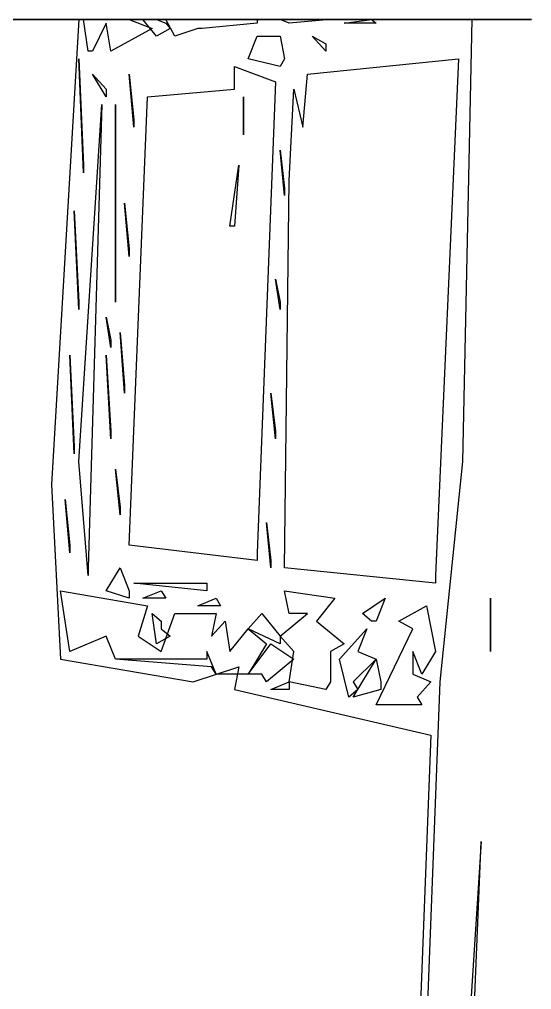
# Model space of a CAD drawing. Extents: x -11089 to 11068, y 2036 to 20000.
# Drawn here: x 8637 to 11068, y 15395 to 20000 of the extents above; entities that cross this region are included whole.
import ezdxf

# ---------------------------------------------------------------- set-up
doc = ezdxf.new("R2010")
doc.units = 0

msp = doc.modelspace()

# ---------------------------------------------------------------- linework, layer by layer
for p, q in [((7942.7083, 20000, 2466.6667), (8680.5556, 20000, 2478.5714)), ((8680.5556, 20000, 2478.5714), (7942.7083, 20000, 2514.2857)), ((8940.9722, 20000, 2466.6667), (8485.2431, 20000, 2430.9524)), ((8593.75, 20000, 2347.619), (8658.8542, 20000, 2407.1429)), ((9136.2847, 20000, 2645.2381), (8658.8542, 20000, 2585.7143)), ((8658.8542, 20000, 2585.7143), (9006.0764, 20000, 2597.619)), ((8658.8542, 20000, 2407.1429), (9114.5833, 20000, 2478.5714)), ((8680.5556, 20000, 2514.2857), (8897.5694, 20000, 2514.2857)), ((8702.2569, 20000, 2514.2857), (8680.5556, 20000, 2514.2857)), ((8680.5556, 20000, 4371.4286), (8723.9583, 20000, 4407.1429)), ((8723.9583, 20000, 4407.1429), (8680.5556, 20000, 4383.3333)), ((8680.5556, 20000, 4383.3333), (8680.5556, 20000, 4371.4286)), ((8962.6736, 20000, 2550), (8702.2569, 20000, 2514.2857)), ((8919.2708, 20000, 1645.2381), (8789.0625, 17793.2692)), ((8984.375, 20000, 2514.2857), (8897.5694, 20000, 2490.4762)), ((8897.5694, 20000, 2490.4762), (8940.9722, 20000, 2466.6667)), ((8897.5694, 20000, 2514.2857), (8962.6736, 20000, 2550)), ((9006.0764, 20000, 3561.9048), (8897.5694, 20000, 3550)), ((8897.5694, 20000, 3550), (9071.1806, 20000, 3526.1905)), ((10416.6667, 20000, 1704.7619), (8919.2708, 20000, 1645.2381)), ((9157.9861, 20000, 3633.3333), (8919.2708, 20000, 3585.7143)), ((8919.2708, 20000, 3585.7143), (9006.0764, 20000, 3561.9048)), ((8962.6736, 19848.5577), (8940.9722, 20000, 1621.4286)), ((8940.9722, 20000, 1621.4286), (9157.9861, 20000, 1609.5238)), ((9027.7778, 20000, 4752.381), (8940.9722, 20000, 4716.6667)), ((8940.9722, 20000, 4716.6667), (9027.7778, 20000, 4728.5714)), ((9114.5833, 20000, 2502.381), (8962.6736, 20000, 2478.5714)), ((8962.6736, 20000, 2478.5714), (8984.375, 20000, 2514.2857)), ((9006.0764, 20000, 2597.619), (9136.2847, 20000, 2561.9048)), ((9071.1806, 20000, 4716.6667), (9027.7778, 20000, 4752.381)), ((9027.7778, 20000, 4728.5714), (9049.4792, 20000, 4692.8571)), ((9136.2847, 20000, 2561.9048), (9049.4792, 20000, 2514.2857)), ((9049.4792, 20000, 2514.2857), (9114.5833, 20000, 2502.381)), ((9114.5833, 20000, 3538.0952), (9049.4792, 20000, 3550)), ((9049.4792, 20000, 3550), (9049.4792, 20000, 3597.619)), ((9049.4792, 20000, 3597.619), (9136.2847, 20000, 3609.5238)), ((9049.4792, 20000, 3240.4762), (9179.6875, 20000, 3240.4762)), ((9071.1806, 20000, 3252.381), (9049.4792, 20000, 3240.4762)), ((9136.2847, 20000, 3419.0476), (9049.4792, 20000, 3419.0476)), ((9049.4792, 20000, 3419.0476), (9136.2847, 20000, 3383.3333)), ((9049.4792, 20000, 4680.9524), (9179.6875, 20000, 4680.9524)), ((9179.6875, 20000, 4680.9524), (9049.4792, 20000, 4704.7619)), ((9049.4792, 20000, 4704.7619), (9114.5833, 20000, 4752.381)), ((9049.4792, 20000, 4692.8571), (9049.4792, 20000, 4680.9524)), ((9266.4931, 20000, 2133.3333), (9071.1806, 20000, 2109.5238)), ((9071.1806, 20000, 2109.5238), (9071.1806, 20000, 2002.381)), ((9071.1806, 20000, 2002.381), (9136.2847, 20000, 1990.4762)), ((9092.8819, 20000, 4038.0952), (9071.1806, 20000, 3966.6667)), ((9071.1806, 20000, 3966.6667), (9157.9861, 20000, 3990.4762)), ((9071.1806, 20000, 3526.1905), (9114.5833, 20000, 3538.0952)), ((9157.9861, 20000, 3276.1905), (9071.1806, 20000, 3252.381)), ((9114.5833, 20000, 4752.381), (9071.1806, 20000, 4716.6667)), ((9179.6875, 20000, 2002.381), (9092.8819, 20000, 2038.0952)), ((9092.8819, 20000, 2038.0952), (9092.8819, 20000, 2097.619)), ((9092.8819, 20000, 2097.619), (9201.3889, 20000, 2109.5238)), ((9157.9861, 20000, 4014.2857), (9092.8819, 20000, 4038.0952)), ((9114.5833, 20000, 2478.5714), (9157.9861, 20000, 2228.5714)), ((9157.9861, 20000, 3990.4762), (9114.5833, 20000, 3692.8571)), ((9114.5833, 20000, 3692.8571), (9201.3889, 20000, 3680.9524)), ((9179.6875, 20000, 3240.4762), (9114.5833, 20000, 3264.2857)), ((9114.5833, 20000, 3264.2857), (9157.9861, 20000, 3276.1905)), ((9201.3889, 20000, 2978.5714), (9136.2847, 20000, 2645.2381)), ((9136.2847, 20000, 1990.4762), (9179.6875, 20000, 2002.381)), ((9288.1944, 20000, 4538.0952), (9136.2847, 20000, 4478.5714)), ((9136.2847, 20000, 4478.5714), (9223.0903, 20000, 4430.9524)), ((9136.2847, 20000, 3609.5238), (9331.5972, 20000, 3561.9048)), ((9136.2847, 20000, 3371.4286), (9136.2847, 20000, 3419.0476)), ((9136.2847, 20000, 3383.3333), (9136.2847, 20000, 3371.4286)), ((9157.9861, 20000, 2228.5714), (9266.4931, 20000, 2490.4762)), ((9157.9861, 20000, 1609.5238), (9157.9861, 20000, 1645.2381)), ((9157.9861, 20000, 1645.2381), (9266.4931, 19956.7308)), ((9179.6875, 20000, 2288.0952), (9157.9861, 20000, 2419.0476)), ((9157.9861, 20000, 2419.0476), (9179.6875, 20000, 2300)), ((9244.7917, 20000, 4728.5714), (9157.9861, 20000, 4716.6667)), ((9157.9861, 20000, 4716.6667), (9331.5972, 20000, 4740.4762)), ((9223.0903, 20000, 4430.9524), (9157.9861, 20000, 4323.8095)), ((9157.9861, 20000, 4323.8095), (9244.7917, 20000, 4252.381)), ((9179.6875, 20000, 4276.1905), (9157.9861, 20000, 4014.2857)), ((9201.3889, 20000, 3680.9524), (9157.9861, 20000, 3633.3333)), ((9288.1944, 20000, 3466.6667), (9157.9861, 20000, 3466.6667)), ((9157.9861, 20000, 3466.6667), (9353.2986, 20000, 3359.5238)), ((9179.6875, 20000, 2300), (9179.6875, 20000, 2288.0952)), ((9375, 20000, 4645.2381), (9179.6875, 20000, 4621.4286)), ((9179.6875, 20000, 4621.4286), (9266.4931, 20000, 4609.5238)), ((9244.7917, 20000, 4252.381), (9179.6875, 20000, 4276.1905)), ((9244.7917, 20000, 3395.2381), (9179.6875, 20000, 3383.3333)), ((9179.6875, 20000, 3383.3333), (9223.0903, 20000, 3359.5238)), ((9288.1944, 20000, 4288.0952), (9179.6875, 20000, 4347.619)), ((9179.6875, 20000, 4347.619), (9266.4931, 20000, 4419.0476)), ((9309.8958, 20000, 2978.5714), (9201.3889, 20000, 2978.5714)), ((9201.3889, 20000, 2109.5238), (9223.0903, 20000, 2038.0952)), ((9266.4931, 20000, 4609.5238), (9201.3889, 20000, 4561.9048)), ((9201.3889, 20000, 4561.9048), (9288.1944, 20000, 4538.0952)), ((9331.5972, 20000, 3561.9048), (9201.3889, 20000, 3526.1905)), ((9201.3889, 20000, 3526.1905), (9331.5972, 20000, 3561.9048)), ((9353.2986, 20000, 3359.5238), (9201.3889, 20000, 3288.0952)), ((9201.3889, 20000, 3288.0952), (9418.4028, 20000, 3264.2857)), ((9353.2986, 20000, 3097.619), (9201.3889, 20000, 3097.619)), ((9201.3889, 20000, 3097.619), (9288.1944, 20000, 3026.1905)), ((9288.1944, 20000, 3597.619), (9201.3889, 20000, 3609.5238)), ((9201.3889, 20000, 3609.5238), (9266.4931, 20000, 3680.9524)), ((9288.1944, 20000, 3978.5714), (9201.3889, 20000, 4026.1905)), ((9201.3889, 20000, 4026.1905), (9309.8958, 20000, 4014.2857)), ((9223.0903, 20000, 3919.0476), (9201.3889, 20000, 3990.4762)), ((9201.3889, 20000, 3990.4762), (9244.7917, 20000, 3930.9524)), ((9223.0903, 20000, 2038.0952), (9266.4931, 20000, 2133.3333)), ((9288.1944, 19920.6731), (9223.0903, 20000, 1621.4286)), ((9223.0903, 20000, 1621.4286), (9288.1944, 20000, 1645.2381)), ((9223.0903, 20000, 3359.5238), (9244.7917, 20000, 3347.619)), ((9288.1944, 20000, 3692.8571), (9223.0903, 20000, 3704.7619)), ((9223.0903, 20000, 3704.7619), (9288.1944, 20000, 3978.5714)), ((9244.7917, 20000, 3930.9524), (9223.0903, 20000, 3919.0476)), ((9331.5972, 20000, 2704.7619), (9244.7917, 20000, 2680.9524)), ((9244.7917, 20000, 2680.9524), (9309.8958, 20000, 2978.5714)), ((9375, 20000, 4776.1905), (9244.7917, 20000, 4776.1905)), ((9244.7917, 20000, 4776.1905), (9244.7917, 20000, 4728.5714)), ((9244.7917, 20000, 3347.619), (9244.7917, 20000, 3395.2381)), ((9331.5972, 20000, 4073.8095), (9244.7917, 20000, 4121.4286)), ((9244.7917, 20000, 4121.4286), (9331.5972, 20000, 4145.2381)), ((9331.5972, 20000, 4478.5714), (9244.7917, 20000, 4478.5714)), ((9244.7917, 20000, 4478.5714), (9353.2986, 20000, 4514.2857)), ((9266.4931, 20000, 2490.4762), (9266.4931, 20000, 2133.3333)), ((9266.4931, 20000, 2133.3333), (9288.1944, 20000, 2538.0952)), ((9353.2986, 20000, 2573.8095), (9266.4931, 20000, 2609.5238)), ((9266.4931, 20000, 2609.5238), (9309.8958, 20000, 2633.3333)), ((9396.7014, 20000, 4728.5714), (9266.4931, 20000, 4752.381)), ((9266.4931, 20000, 4752.381), (9375, 20000, 4776.1905)), ((9353.2986, 20000, 3407.1429), (9266.4931, 20000, 3430.9524)), ((9266.4931, 20000, 3430.9524), (9375, 20000, 3454.7619)), ((9266.4931, 20000, 3680.9524), (9353.2986, 20000, 3633.3333)), ((9309.8958, 20000, 4014.2857), (9266.4931, 20000, 4050)), ((9266.4931, 20000, 4050), (9331.5972, 20000, 4061.9048)), ((9266.4931, 20000, 4419.0476), (9288.1944, 20000, 4300)), ((9288.1944, 20000, 2538.0952), (9505.2083, 20000, 2538.0952)), ((9288.1944, 20000, 1645.2381), (9331.5972, 19982)), ((9331.5972, 20000, 3502.381), (9288.1944, 20000, 3466.6667)), ((9288.1944, 20000, 3026.1905), (9331.5972, 20000, 3050)), ((9396.7014, 20000, 3466.6667), (9288.1944, 20000, 3466.6667)), ((9288.1944, 20000, 3466.6667), (9375, 20000, 3478.5714)), ((9309.8958, 20000, 3597.619), (9288.1944, 20000, 3597.619)), ((9396.7014, 20000, 3907.1429), (9288.1944, 20000, 3704.7619)), ((9288.1944, 20000, 3704.7619), (9288.1944, 20000, 3692.8571)), ((9288.1944, 20000, 4300), (9288.1944, 20000, 4288.0952)), ((9353.2986, 20000, 4514.2857), (9288.1944, 20000, 4573.8095)), ((9288.1944, 20000, 4573.8095), (9418.4028, 20000, 4514.2857)), ((9331.5972, 20000, 2680.9524), (9309.8958, 20000, 2823.8095)), ((9309.8958, 20000, 2823.8095), (9331.5972, 20000, 2704.7619)), ((9309.8958, 20000, 2633.3333), (9743.9236, 20000, 2704.7619)), ((9353.2986, 20000, 3633.3333), (9309.8958, 20000, 3597.619)), ((9440.1042, 20000, 2669.0476), (9331.5972, 20000, 2680.9524)), ((9375, 19920.6731), (9331.5972, 20000, 1609.5238)), ((9331.5972, 20000, 1609.5238), (9375, 20000, 1645.2381)), ((9331.5972, 20000, 4740.4762), (9375, 20000, 4645.2381)), ((9331.5972, 20000, 3561.9048), (9418.4028, 20000, 3538.0952)), ((9375, 20000, 3478.5714), (9331.5972, 20000, 3502.381)), ((9331.5972, 20000, 3050), (9526.9097, 20000, 3014.2857)), ((9331.5972, 20000, 4061.9048), (9461.8056, 20000, 4002.381)), ((9331.5972, 20000, 4145.2381), (9331.5972, 20000, 4085.7143)), ((9331.5972, 20000, 4085.7143), (9331.5972, 20000, 4073.8095)), ((9353.2986, 20000, 4490.4762), (9331.5972, 20000, 4478.5714)), ((9375, 20000, 2573.8095), (9353.2986, 20000, 2573.8095)), ((9418.4028, 20000, 3264.2857), (9353.2986, 20000, 3252.381)), ((9353.2986, 20000, 3252.381), (9353.2986, 20000, 3097.619)), ((9440.1042, 20000, 3109.5238), (9353.2986, 20000, 3097.619)), ((9353.2986, 20000, 3097.619), (9418.4028, 20000, 3157.1429)), ((9396.7014, 20000, 3442.8571), (9353.2986, 20000, 3407.1429)), ((9461.8056, 20000, 4002.381), (9353.2986, 20000, 4002.381)), ((9353.2986, 20000, 4002.381), (9396.7014, 20000, 3907.1429)), ((9418.4028, 20000, 4442.8571), (9353.2986, 20000, 4466.6667)), ((9353.2986, 20000, 4466.6667), (9418.4028, 20000, 4490.4762)), ((9418.4028, 20000, 4514.2857), (9353.2986, 20000, 4490.4762)), ((9375, 20000, 1645.2381), (9483.5069, 20000, 1609.5238)), ((9700.5208, 20000, 2621.4286), (9375, 20000, 2573.8095)), ((9526.9097, 20000, 3585.7143), (9375, 20000, 3704.7619)), ((9375, 20000, 3704.7619), (9483.5069, 20000, 3990.4762)), ((9483.5069, 20000, 3990.4762), (9375, 20000, 4073.8095)), ((9375, 20000, 4073.8095), (9483.5069, 20000, 4204.7619)), ((9418.4028, 20000, 3538.0952), (9375, 20000, 3478.5714)), ((9375, 20000, 3454.7619), (9396.7014, 20000, 3442.8571)), ((9375, 20000, 3478.5714), (9396.7014, 20000, 3466.6667)), ((9418.4028, 20000, 4776.1905), (9396.7014, 20000, 4728.5714)), ((9461.8056, 20000, 3192.8571), (9396.7014, 20000, 3228.5714)), ((9396.7014, 20000, 3228.5714), (9461.8056, 20000, 3240.4762)), ((9743.9236, 20000, 4776.1905), (9418.4028, 20000, 4776.1905)), ((9418.4028, 20000, 3157.1429), (9461.8056, 20000, 3121.4286)), ((9461.8056, 20000, 3430.9524), (9418.4028, 20000, 3442.8571)), ((9418.4028, 20000, 3442.8571), (9483.5069, 20000, 3466.6667)), ((9418.4028, 20000, 4490.4762), (9418.4028, 20000, 4454.7619)), ((9418.4028, 20000, 4454.7619), (9418.4028, 20000, 4442.8571)), ((10243.0556, 20000, 2919.0476), (9440.1042, 20000, 2669.0476)), ((9483.5069, 20000, 4204.7619), (9440.1042, 20000, 4323.8095)), ((9440.1042, 20000, 4323.8095), (9505.2083, 20000, 4407.1429)), ((9461.8056, 20000, 3121.4286), (9440.1042, 20000, 3109.5238)), ((9505.2083, 20000, 4407.1429), (9461.8056, 20000, 4442.8571)), ((9461.8056, 20000, 4442.8571), (9548.6111, 20000, 4490.4762)), ((9461.8056, 20000, 3240.4762), (9461.8056, 20000, 3204.7619)), ((9461.8056, 20000, 3204.7619), (9461.8056, 20000, 3192.8571)), ((9483.5069, 20000, 3430.9524), (9461.8056, 20000, 3430.9524)), ((9483.5069, 20000, 1609.5238), (9505.2083, 20000, 1657.1429)), ((9570.3125, 20000, 3050), (9483.5069, 20000, 3050)), ((9483.5069, 20000, 3050), (9570.3125, 20000, 3430.9524)), ((9483.5069, 20000, 3466.6667), (9483.5069, 20000, 3430.9524)), ((9505.2083, 20000, 2538.0952), (9700.5208, 20000, 2609.5238)), ((9505.2083, 20000, 1657.1429), (9765.625, 20000, 1657.1429)), ((9548.6111, 20000, 4490.4762), (9505.2083, 20000, 4573.8095)), ((9505.2083, 20000, 4573.8095), (9743.9236, 20000, 4776.1905)), ((9548.6111, 20000, 3621.4286), (9526.9097, 20000, 3585.7143)), ((9526.9097, 20000, 3014.2857), (9548.6111, 20000, 3002.381)), ((9548.6111, 20000, 3002.381), (10156.25, 20000, 3050)), ((9895.8333, 20000, 3633.3333), (9548.6111, 20000, 3621.4286)), ((9570.3125, 20000, 3430.9524), (10655.3819, 20000, 3692.8571)), ((9592.0139, 20000, 3050), (9570.3125, 20000, 3050)), ((10264.7569, 20000, 3180.9524), (9592.0139, 20000, 3050)), ((9765.625, 20000, 3550), (9657.1181, 20000, 3561.9048)), ((9657.1181, 20000, 3561.9048), (9765.625, 20000, 3561.9048)), ((9700.5208, 20000, 2609.5238), (9939.2361, 20000, 2597.619)), ((9743.9236, 20000, 2657.1429), (9700.5208, 20000, 2621.4286)), ((9743.9236, 20000, 2704.7619), (9895.8333, 20000, 2692.8571)), ((10069.4444, 20000, 2680.9524), (9743.9236, 20000, 2657.1429)), ((9765.625, 20000, 1657.1429), (9765.625, 19982)), ((9939.2361, 20000, 1633.3333), (9765.625, 20000, 1669.0476)), ((9765.625, 20000, 1669.0476), (10308.1597, 20000, 1669.0476)), ((9765.625, 20000, 3561.9048), (9765.625, 20000, 3550)), ((9960.9375, 20000, 3561.9048), (9852.4306, 20000, 3573.8095)), ((9852.4306, 20000, 3573.8095), (9960.9375, 20000, 3597.619)), ((9917.5347, 19982), (9874.1319, 20000, 1621.4286)), ((9874.1319, 20000, 1621.4286), (9939.2361, 20000, 1633.3333)), ((9895.8333, 20000, 2692.8571), (9960.9375, 20000, 2740.4762)), ((10199.6528, 20000, 3704.7619), (9895.8333, 20000, 3633.3333)), ((10112.8472, 20000, 1609.5238), (9917.5347, 19982)), ((10156.25, 20000, 3050), (9917.5347, 20000, 3061.9048)), ((9917.5347, 20000, 3061.9048), (10438.3681, 20000, 3169.0476)), ((9939.2361, 20000, 2597.619), (10807.2917, 20000, 2740.4762)), ((9960.9375, 20000, 2740.4762), (10134.5486, 20000, 2728.5714)), ((9960.9375, 20000, 3597.619), (9982.6389, 20000, 3561.9048)), ((9982.6389, 20000, 3561.9048), (9960.9375, 20000, 3561.9048)), ((10199.6528, 20000, 2740.4762), (10047.7431, 20000, 2752.381)), ((10047.7431, 20000, 2752.381), (10221.3542, 20000, 2752.381)), ((10134.5486, 20000, 2728.5714), (10069.4444, 20000, 2680.9524)), ((10351.5625, 20000, 1621.4286), (10091.1458, 20000, 1621.4286)), ((10091.1458, 20000, 1621.4286), (10112.8472, 20000, 1609.5238)), ((10177.9514, 20000, 3621.4286), (10091.1458, 20000, 3633.3333)), ((10091.1458, 20000, 3633.3333), (10199.6528, 20000, 3657.1429)), ((10177.9514, 19982), (10308.1597, 20000, 1609.5238)), ((10264.7569, 20000, 4002.381), (10177.9514, 20000, 3919.0476)), ((10177.9514, 20000, 3919.0476), (10199.6528, 20000, 3704.7619)), ((10199.6528, 20000, 3621.4286), (10177.9514, 20000, 3621.4286)), ((10221.3542, 20000, 2752.381), (10199.6528, 20000, 2740.4762)), ((10199.6528, 20000, 3657.1429), (10199.6528, 20000, 3621.4286)), ((10329.8611, 20000, 2728.5714), (10243.0556, 20000, 2776.1905)), ((10243.0556, 20000, 2776.1905), (10894.0972, 20000, 2883.3333)), ((10698.7847, 20000, 2966.6667), (10243.0556, 20000, 2919.0476)), ((10308.1597, 20000, 1669.0476), (10243.0556, 20000, 1680.9524)), ((10243.0556, 20000, 1680.9524), (10308.1597, 20000, 1704.7619)), ((10286.4583, 20000, 3740.4762), (10243.0556, 20000, 3788.0952)), ((10243.0556, 20000, 3788.0952), (10351.5625, 20000, 3823.8095)), ((10329.8611, 20000, 4157.1429), (10243.0556, 20000, 4169.0476)), ((10243.0556, 20000, 4169.0476), (10243.0556, 20000, 4133.3333)), ((10243.0556, 20000, 4133.3333), (10264.7569, 20000, 4121.4286)), ((10394.9653, 20000, 3942.8571), (10264.7569, 20000, 4002.381)), ((10351.5625, 20000, 3228.5714), (10264.7569, 20000, 3180.9524)), ((10373.2639, 20000, 3847.619), (10264.7569, 20000, 3835.7143)), ((10264.7569, 20000, 3835.7143), (10286.4583, 20000, 3883.3333)), ((10329.8611, 20000, 4097.619), (10264.7569, 20000, 4097.619)), ((10264.7569, 20000, 4097.619), (10286.4583, 20000, 4073.8095)), ((10264.7569, 20000, 4121.4286), (10329.8611, 20000, 4157.1429)), ((10438.3681, 20000, 3752.381), (10286.4583, 20000, 3740.4762)), ((10286.4583, 20000, 3883.3333), (10308.1597, 20000, 3871.4286)), ((10286.4583, 20000, 4073.8095), (10308.1597, 20000, 4061.9048)), ((10308.1597, 20000, 1609.5238), (10329.8611, 19982)), ((10308.1597, 20000, 1704.7619), (10438.3681, 20000, 1669.0476)), ((10308.1597, 20000, 3871.4286), (10373.2639, 20000, 3847.619)), ((10308.1597, 20000, 4061.9048), (10329.8611, 20000, 4097.619)), ((10742.1875, 20000, 2823.8095), (10329.8611, 20000, 2728.5714)), ((10438.3681, 20000, 1669.0476), (10351.5625, 20000, 1621.4286)), ((10438.3681, 20000, 2859.5238), (10351.5625, 20000, 2883.3333)), ((10351.5625, 20000, 2883.3333), (10503.4722, 20000, 2895.2381)), ((10655.3819, 20000, 3692.8571), (10351.5625, 20000, 3228.5714)), ((10351.5625, 20000, 3823.8095), (10416.6667, 20000, 3764.2857)), ((10633.6806, 20000, 3835.7143), (10394.9653, 20000, 3835.7143)), ((10394.9653, 20000, 3835.7143), (10394.9653, 20000, 3942.8571)), ((10503.4722, 20000, 3811.9048), (10394.9653, 20000, 3811.9048)), ((10394.9653, 20000, 3811.9048), (10481.7708, 20000, 3823.8095)), ((10742.1875, 20000, 1752.381), (10416.6667, 20000, 1704.7619)), ((10416.6667, 20000, 3764.2857), (10438.3681, 20000, 3752.381)), ((10590.2778, 20000, 1609.5238), (10438.3681, 20000, 1609.5238)), ((10438.3681, 20000, 1609.5238), (10568.5764, 20000, 1621.4286)), ((10546.875, 20000, 1633.3333), (10438.3681, 20000, 1633.3333)), ((10438.3681, 20000, 1633.3333), (10481.7708, 20000, 1716.6667)), ((10460.0694, 20000, 2859.5238), (10438.3681, 20000, 2859.5238)), ((10438.3681, 20000, 3169.0476), (10460.0694, 20000, 3252.381)), ((10503.4722, 20000, 2895.2381), (10460.0694, 20000, 2859.5238)), ((10460.0694, 20000, 3252.381), (10633.6806, 20000, 3288.0952)), ((10481.7708, 20000, 1716.6667), (10568.5764, 20000, 1692.8571)), ((10481.7708, 20000, 3823.8095), (10503.4722, 20000, 3811.9048)), ((10568.5764, 20000, 1692.8571), (10503.4722, 20000, 1680.9524)), ((10503.4722, 20000, 1680.9524), (10590.2778, 20000, 1657.1429)), ((10525.1736, 20000, 3335.7143), (10503.4722, 20000, 3371.4286)), ((10503.4722, 20000, 3371.4286), (10763.8889, 20000, 3466.6667)), ((10590.2778, 20000, 1657.1429), (10525.1736, 20000, 1645.2381)), ((10525.1736, 20000, 1645.2381), (10546.875, 20000, 1633.3333)), ((10568.5764, 20000, 3371.4286), (10525.1736, 20000, 3335.7143)), ((10633.6806, 20000, 3728.5714), (10525.1736, 20000, 3728.5714)), ((10525.1736, 20000, 3728.5714), (10633.6806, 20000, 3740.4762)), ((10568.5764, 20000, 3811.9048), (10525.1736, 20000, 3823.8095)), ((10525.1736, 20000, 3823.8095), (10611.9792, 20000, 3835.7143)), ((10568.5764, 20000, 1621.4286), (10590.2778, 20000, 1609.5238)), ((10633.6806, 20000, 1645.2381), (10568.5764, 20000, 1645.2381)), ((10568.5764, 20000, 1645.2381), (10611.9792, 20000, 1716.6667)), ((10633.6806, 20000, 3288.0952), (10568.5764, 20000, 3371.4286)), ((10590.2778, 20000, 3430.9524), (10568.5764, 20000, 3466.6667)), ((10568.5764, 20000, 3466.6667), (10677.0833, 20000, 3442.8571)), ((10590.2778, 20000, 3811.9048), (10568.5764, 20000, 3811.9048)), ((10763.8889, 20000, 3466.6667), (10590.2778, 20000, 3466.6667)), ((10590.2778, 20000, 3466.6667), (10742.1875, 20000, 3597.619)), ((10611.9792, 20000, 3419.0476), (10590.2778, 20000, 3430.9524)), ((10742.1875, 20000, 3776.1905), (10590.2778, 20000, 3800)), ((10590.2778, 20000, 3800), (10742.1875, 20000, 3823.8095)), ((10611.9792, 20000, 3835.7143), (10590.2778, 20000, 3811.9048)), ((10611.9792, 20000, 1716.6667), (10655.3819, 20000, 1657.1429)), ((10763.8889, 20000, 3883.3333), (10611.9792, 20000, 3871.4286)), ((10611.9792, 20000, 3871.4286), (10677.0833, 20000, 3859.5238)), ((10677.0833, 20000, 3442.8571), (10611.9792, 20000, 3419.0476)), ((10655.3819, 20000, 1657.1429), (10633.6806, 20000, 1645.2381)), ((11002.6042, 20000, 3942.8571), (10633.6806, 20000, 3895.2381)), ((10633.6806, 20000, 3895.2381), (10763.8889, 20000, 3883.3333)), ((10677.0833, 20000, 3859.5238), (10633.6806, 20000, 3835.7143)), ((10633.6806, 20000, 3740.4762), (10633.6806, 20000, 3728.5714)), ((10742.1875, 20000, 3442.8571), (10677.0833, 20000, 3264.2857)), ((10677.0833, 20000, 3264.2857), (11067.7083, 20000, 3300)), ((10807.2917, 20000, 3085.7143), (10698.7847, 20000, 2966.6667)), ((10807.2917, 20000, 3847.619), (10698.7847, 20000, 3859.5238)), ((10698.7847, 20000, 3859.5238), (10785.5903, 20000, 3859.5238)), ((10872.3958, 20000, 3716.6667), (10720.4861, 20000, 3716.6667)), ((10720.4861, 20000, 3716.6667), (10785.5903, 20000, 3764.2857)), ((10742.1875, 17901.4423), (10785.5903, 20000, 1907.1429)), ((10915.7986, 20000, 2800), (10742.1875, 20000, 2823.8095)), ((10850.6944, 20000, 2692.8571), (10742.1875, 20000, 1752.381)), ((10742.1875, 20000, 3597.619), (10894.0972, 20000, 3585.7143)), ((10807.2917, 20000, 3454.7619), (10742.1875, 20000, 3442.8571)), ((10742.1875, 20000, 3823.8095), (10742.1875, 20000, 3788.0952)), ((10742.1875, 20000, 3788.0952), (10742.1875, 20000, 3776.1905)), ((10828.9931, 20000, 3788.0952), (10742.1875, 20000, 3788.0952)), ((10742.1875, 20000, 3788.0952), (10785.5903, 20000, 3823.8095)), ((10980.9028, 20000, 2966.6667), (10763.8889, 20000, 2954.7619)), ((10763.8889, 20000, 2954.7619), (10763.8889, 20000, 3014.2857)), ((10763.8889, 20000, 3014.2857), (10959.2014, 20000, 3121.4286)), ((11067.7083, 20000, 3359.5238), (10763.8889, 20000, 3311.9048)), ((10763.8889, 20000, 3311.9048), (10915.7986, 20000, 3514.2857)), ((10785.5903, 20000, 1907.1429), (10915.7986, 20000, 2800)), ((10872.3958, 20000, 3657.1429), (10785.5903, 20000, 3657.1429)), ((10785.5903, 20000, 3657.1429), (10807.2917, 20000, 3692.8571)), ((10785.5903, 20000, 3764.2857), (10850.6944, 20000, 3728.5714)), ((10785.5903, 20000, 3823.8095), (10807.2917, 20000, 3800)), ((10785.5903, 20000, 3859.5238), (10807.2917, 20000, 3847.619)), ((10894.0972, 20000, 3109.5238), (10807.2917, 20000, 3085.7143)), ((10807.2917, 20000, 2740.4762), (10850.6944, 20000, 2692.8571)), ((10894.0972, 20000, 3585.7143), (10807.2917, 20000, 3454.7619)), ((10807.2917, 20000, 3692.8571), (10850.6944, 20000, 3669.0476)), ((10807.2917, 20000, 3800), (10828.9931, 20000, 3788.0952)), ((10915.7986, 20000, 3859.5238), (10828.9931, 20000, 3871.4286)), ((10828.9931, 20000, 3871.4286), (10937.5, 20000, 3871.4286)), ((10850.6944, 20000, 3669.0476), (10872.3958, 20000, 3657.1429)), ((10850.6944, 20000, 3728.5714), (10872.3958, 20000, 3716.6667)), ((10894.0972, 20000, 2883.3333), (10872.3958, 20000, 2954.7619)), ((10872.3958, 20000, 2954.7619), (11067.7083, 20000, 2966.6667)), ((10937.5, 20000, 3680.9524), (10872.3958, 20000, 3692.8571)), ((10872.3958, 20000, 3692.8571), (10959.2014, 20000, 3680.9524)), ((11002.6042, 20000, 3716.6667), (10872.3958, 20000, 3716.6667)), ((10872.3958, 20000, 3716.6667), (10959.2014, 20000, 3752.381)), ((10937.5, 20000, 3752.381), (10872.3958, 20000, 3752.381)), ((10872.3958, 20000, 3752.381), (10937.5, 20000, 3811.9048)), ((10915.7986, 20000, 3228.5714), (10894.0972, 20000, 3109.5238)), ((10937.5, 20000, 3895.2381), (10894.0972, 20000, 3919.0476)), ((10894.0972, 20000, 3919.0476), (10980.9028, 20000, 3942.8571)), ((10959.2014, 20000, 3121.4286), (10915.7986, 20000, 3157.1429)), ((10915.7986, 20000, 3157.1429), (10980.9028, 20000, 3240.4762)), ((10980.9028, 20000, 3240.4762), (10915.7986, 20000, 3228.5714)), ((10915.7986, 20000, 3514.2857), (11024.3056, 20000, 3550)), ((11067.7083, 20000, 4145.2381), (10915.7986, 20000, 4014.2857)), ((10915.7986, 20000, 4014.2857), (11002.6042, 20000, 3990.4762)), ((10937.5, 20000, 3871.4286), (10915.7986, 20000, 3859.5238)), ((10959.2014, 20000, 3680.9524), (10937.5, 20000, 3680.9524)), ((10937.5, 20000, 3811.9048), (10959.2014, 20000, 3764.2857)), ((10959.2014, 20000, 3764.2857), (10937.5, 20000, 3752.381)), ((10980.9028, 20000, 3942.8571), (10937.5, 20000, 3907.1429)), ((10937.5, 20000, 3907.1429), (10937.5, 20000, 3895.2381)), ((11067.7083, 20000, 2966.6667), (10959.2014, 20000, 3014.2857)), ((10959.2014, 20000, 3014.2857), (10980.9028, 20000, 2966.6667)), ((11024.3056, 20000, 3550), (10959.2014, 20000, 3561.9048)), ((10959.2014, 20000, 3561.9048), (11024.3056, 20000, 3585.7143)), ((10959.2014, 20000, 3752.381), (10980.9028, 20000, 3728.5714)), ((11024.3056, 20000, 3585.7143), (10980.9028, 20000, 3657.1429)), ((10980.9028, 20000, 3657.1429), (11067.7083, 20000, 3692.8571)), ((10980.9028, 20000, 3728.5714), (11002.6042, 20000, 3716.6667)), ((11002.6042, 20000, 3990.4762), (11002.6042, 20000, 3942.8571)), ((11067.7083, 20000, 2228.5714), (11067.7083, 20000, 2704.7619)), ((11067.7083, 20000, 2704.7619), (11067.7083, 20000, 2240.4762)), ((11067.7083, 20000, 2240.4762), (11067.7083, 20000, 2228.5714)), ((11067.7083, 20000, 3300), (11067.7083, 20000, 3359.5238)), ((11067.7083, 20000, 3692.8571), (11067.7083, 20000, 4323.8095)), ((11067.7083, 20000, 4323.8095), (11067.7083, 20000, 4145.2381)), ((9049.4792, 19982), (8984.375, 19848.5577)), ((9071.1806, 19848.5577), (9049.4792, 19982)), ((9266.4931, 19956.7308), (9071.1806, 19848.5577)), ((9353.2986, 19956.7308), (9288.1944, 19920.6731)), ((9331.5972, 19982), (9353.2986, 19956.7308)), ((9483.5069, 19956.7308), (9375, 19920.6731)), ((9505.2083, 19956.7308), (9483.5069, 19956.7308)), ((9765.625, 19982), (9505.2083, 19956.7308)), ((10329.8611, 19982), (10177.9514, 19982)), ((9722.2222, 19812.5), (9765.625, 19920.6731)), ((9765.625, 19920.6731), (9874.1319, 19920.6731)), ((9874.1319, 19920.6731), (9895.8333, 19812.5)), ((10091.1458, 19848.5577), (10026.0417, 19920.6731)), ((10026.0417, 19920.6731), (10091.1458, 19884.6154)), ((8984.375, 19848.5577), (8962.6736, 19848.5577)), ((10091.1458, 19884.6154), (10091.1458, 19848.5577)), ((8940.9722, 19271.6346), (8919.2708, 19812.5)), ((8919.2708, 19812.5), (8940.9722, 19307.6923)), ((9874.1319, 19776.4423), (9722.2222, 19812.5)), ((9895.8333, 19812.5), (9874.1319, 19776.4423)), ((10004.3403, 19740.3846), (10720.4861, 19812.5)), ((10720.4861, 19812.5), (10611.9792, 17360.5769)), ((9657.1181, 19668.2692), (9657.1181, 19776.4423)), ((9657.1181, 19776.4423), (9852.4306, 19704.3269)), ((9049.4792, 19632.2115), (8984.375, 19740.3846)), ((8984.375, 19740.3846), (9049.4792, 19668.2692)), ((9179.6875, 19487.9808), (9157.9861, 19740.3846)), ((9157.9861, 19740.3846), (9179.6875, 19524.0385)), ((9982.6389, 19487.9808), (10004.3403, 19740.3846)), ((9049.4792, 19668.2692), (9049.4792, 19632.2115)), ((9244.7917, 19632.2115), (9657.1181, 19668.2692)), ((9852.4306, 19704.3269), (9765.625, 17468.75)), ((9917.5347, 19235.5769), (9939.2361, 19668.2692)), ((9939.2361, 19668.2692), (9982.6389, 19487.9808)), ((9157.9861, 17504.8077), (9244.7917, 19632.2115)), ((9700.5208, 19451.9231), (9700.5208, 19632.2115)), ((9700.5208, 19632.2115), (9700.5208, 19487.9808)), ((8919.2708, 17901.4423), (9027.7778, 19596.1538)), ((9027.7778, 19596.1538), (8962.6736, 17396.6346)), ((9092.8819, 18658.6538), (9092.8819, 19596.1538)), ((9092.8819, 19596.1538), (9092.8819, 18694.7115)), ((9179.6875, 19524.0385), (9179.6875, 19487.9808)), ((9700.5208, 19487.9808), (9700.5208, 19451.9231)), ((9895.8333, 19163.4615), (9874.1319, 19379.8077)), ((9874.1319, 19379.8077), (9895.8333, 19199.5192)), ((8940.9722, 19307.6923), (8940.9722, 19271.6346)), ((9635.4167, 19019.2308), (9678.8194, 19307.6923)), ((9678.8194, 19307.6923), (9657.1181, 19019.2308)), ((9895.8333, 17396.6346), (9917.5347, 19235.5769)), ((9895.8333, 19199.5192), (9895.8333, 19163.4615)), ((9157.9861, 18875), (9136.2847, 19127.4038)), ((9136.2847, 19127.4038), (9157.9861, 18911.0577)), ((8919.2708, 18622.5962), (8897.5694, 19091.3462)), ((8897.5694, 19091.3462), (8919.2708, 18658.6538)), ((9657.1181, 19019.2308), (9635.4167, 19019.2308)), ((9157.9861, 18911.0577), (9157.9861, 18875)), ((9874.1319, 18622.5962), (9852.4306, 18766.8269)), ((9852.4306, 18766.8269), (9874.1319, 18658.6538)), ((9092.8819, 18694.7115), (9092.8819, 18658.6538)), ((8919.2708, 18658.6538), (8919.2708, 18622.5962)), ((9874.1319, 18658.6538), (9874.1319, 18622.5962)), ((9071.1806, 18442.3077), (9049.4792, 18586.5385)), ((9049.4792, 18586.5385), (9071.1806, 18478.3654)), ((9136.2847, 18225.9615), (9114.5833, 18514.4231)), ((9114.5833, 18514.4231), (9136.2847, 18262.0192)), ((9071.1806, 18478.3654), (9071.1806, 18442.3077)), ((8897.5694, 17937.5), (8875.8681, 18406.25)), ((8875.8681, 18406.25), (8897.5694, 17973.5577)), ((9071.1806, 18009.6154), (9049.4792, 18406.25)), ((9049.4792, 18406.25), (9071.1806, 18045.6731)), ((9136.2847, 18262.0192), (9136.2847, 18225.9615)), ((9852.4306, 18009.6154), (9830.7292, 18225.9615)), ((9830.7292, 18225.9615), (9852.4306, 18045.6731)), ((9071.1806, 18045.6731), (9071.1806, 18009.6154)), ((9852.4306, 18045.6731), (9852.4306, 18009.6154)), ((8897.5694, 17973.5577), (8897.5694, 17937.5)), ((8962.6736, 17360.5769), (8919.2708, 17901.4423)), ((10633.6806, 16855.7692), (10742.1875, 17901.4423)), ((9114.5833, 17649.0385), (9092.8819, 17865.3846)), ((9092.8819, 17865.3846), (9114.5833, 17685.0962)), ((8789.0625, 17793.2692), (8832.4653, 16963.9423)), ((8875.8681, 17468.75), (8854.1667, 17721.1538)), ((8854.1667, 17721.1538), (8875.8681, 17504.8077)), ((9114.5833, 17685.0962), (9114.5833, 17649.0385)), ((9830.7292, 17396.6346), (9809.0278, 17612.9808)), ((9809.0278, 17612.9808), (9830.7292, 17432.6923)), ((8875.8681, 17504.8077), (8875.8681, 17468.75)), ((9765.625, 17432.6923), (9157.9861, 17504.8077)), ((9765.625, 17468.75), (9765.625, 17432.6923)), ((9830.7292, 17432.6923), (9830.7292, 17396.6346)), ((8962.6736, 17396.6346), (8962.6736, 17360.5769)), ((9049.4792, 17288.4615), (9114.5833, 17396.6346)), ((9114.5833, 17396.6346), (9157.9861, 17288.4615)), ((10611.9792, 17324.5192), (9895.8333, 17396.6346)), ((10611.9792, 17360.5769), (10611.9792, 17324.5192)), ((9526.9097, 17288.4615), (9179.6875, 17324.5192)), ((9179.6875, 17324.5192), (9526.9097, 17324.5192)), ((9526.9097, 17324.5192), (9526.9097, 17288.4615)), ((8875.8681, 17000), (8832.4653, 17288.4615)), ((8832.4653, 17288.4615), (9244.7917, 17216.3462)), ((8875.8681, 17000), (8832.4653, 17288.4615)), ((8832.4653, 17288.4615), (9244.7917, 17216.3462)), ((9157.9861, 17252.4038), (9049.4792, 17288.4615)), ((9157.9861, 17288.4615), (9157.9861, 17252.4038)), ((9223.0903, 17252.4038), (9309.8958, 17288.4615)), ((9309.8958, 17288.4615), (9331.5972, 17252.4038)), ((9917.5347, 17180.2885), (9895.8333, 17288.4615)), ((9895.8333, 17288.4615), (10134.5486, 17252.4038)), ((9331.5972, 17252.4038), (9223.0903, 17252.4038)), ((9483.5069, 17216.3462), (9570.3125, 17252.4038)), ((9570.3125, 17252.4038), (9592.0139, 17216.3462)), ((10134.5486, 17252.4038), (10047.7431, 17144.2308)), ((10264.7569, 17180.2885), (10373.2639, 17252.4038)), ((10373.2639, 17252.4038), (10329.8611, 17144.2308)), ((10872.3958, 17000), (10872.3958, 17252.4038)), ((10872.3958, 17252.4038), (10872.3958, 17036.0577)), ((9244.7917, 17216.3462), (9201.3889, 17072.1154)), ((9244.7917, 17216.3462), (9201.3889, 17072.1154)), ((9288.1944, 17036.0577), (9266.4931, 17180.2885)), ((9266.4931, 17180.2885), (9309.8958, 17144.2308)), ((9309.8958, 17000), (9375, 17180.2885)), ((9309.8958, 17000), (9375, 17180.2885)), ((9375, 17180.2885), (9570.3125, 17180.2885)), ((9375, 17180.2885), (9570.3125, 17180.2885)), ((9592.0139, 17216.3462), (9483.5069, 17216.3462)), ((9570.3125, 17180.2885), (9548.6111, 17072.1154)), ((9570.3125, 17180.2885), (9548.6111, 17072.1154)), ((9722.2222, 17108.1731), (9787.3264, 17180.2885)), ((9787.3264, 17180.2885), (9874.1319, 17072.1154)), ((9874.1319, 17072.1154), (10004.3403, 17180.2885)), ((10004.3403, 17180.2885), (9917.5347, 17180.2885)), ((10308.1597, 17144.2308), (10264.7569, 17180.2885)), ((10438.3681, 17144.2308), (10568.5764, 17216.3462)), ((10568.5764, 17216.3462), (10611.9792, 17000)), ((9309.8958, 17144.2308), (9309.8958, 17108.1731)), ((9548.6111, 17072.1154), (9613.7153, 17144.2308)), ((9548.6111, 17072.1154), (9613.7153, 17144.2308)), ((9613.7153, 17144.2308), (9635.4167, 17000)), ((9613.7153, 17144.2308), (9635.4167, 17000)), ((10047.7431, 17144.2308), (10177.9514, 17036.0577)), ((10329.8611, 17144.2308), (10308.1597, 17144.2308)), ((10503.4722, 17108.1731), (10438.3681, 17144.2308)), ((9309.8958, 17108.1731), (9353.2986, 17072.1154)), ((9635.4167, 17000), (9722.2222, 17108.1731)), ((9635.4167, 17000), (9722.2222, 17108.1731)), ((9722.2222, 17108.1731), (9809.0278, 17036.0577)), ((9722.2222, 17108.1731), (9809.0278, 17036.0577)), ((9874.1319, 17036.0577), (9722.2222, 17108.1731)), ((10156.25, 16963.9423), (10286.4583, 17108.1731)), ((10286.4583, 17108.1731), (10243.0556, 17000)), ((10329.8611, 16747.5962), (10503.4722, 17108.1731)), ((9049.4792, 17072.1154), (8875.8681, 17000)), ((9049.4792, 17072.1154), (8875.8681, 17000)), ((9092.8819, 16963.9423), (9049.4792, 17072.1154)), ((9092.8819, 16963.9423), (9049.4792, 17072.1154)), ((9201.3889, 17072.1154), (9309.8958, 17000)), ((9201.3889, 17072.1154), (9309.8958, 17000)), ((9353.2986, 17072.1154), (9288.1944, 17036.0577)), ((9939.2361, 17000), (9874.1319, 17072.1154)), ((9874.1319, 17072.1154), (9874.1319, 17036.0577)), ((9570.3125, 16891.8269), (9526.9097, 17000)), ((9526.9097, 17000), (9526.9097, 16963.9423)), ((9722.2222, 16891.8269), (9830.7292, 17036.0577)), ((9809.0278, 17036.0577), (9722.2222, 16891.8269)), ((9809.0278, 17036.0577), (9722.2222, 16891.8269)), ((9830.7292, 17036.0577), (9939.2361, 16963.9423)), ((9917.5347, 16855.7692), (9939.2361, 17000)), ((10177.9514, 17036.0577), (10112.8472, 17000)), ((10112.8472, 17000), (10112.8472, 16855.7692)), ((10243.0556, 17000), (10329.8611, 16963.9423)), ((10546.875, 16891.8269), (10503.4722, 17000)), ((10503.4722, 17000), (10503.4722, 16891.8269)), ((10611.9792, 17000), (10546.875, 16891.8269)), ((10872.3958, 17036.0577), (10872.3958, 17000)), ((8832.4653, 16963.9423), (9461.8056, 16855.7692)), ((9548.6111, 16927.8846), (9092.8819, 16963.9423)), ((9526.9097, 16963.9423), (9092.8819, 16963.9423)), ((9939.2361, 16963.9423), (9809.0278, 16855.7692)), ((10199.6528, 16783.6538), (10156.25, 16963.9423)), ((10329.8611, 16963.9423), (10221.3542, 16855.7692)), ((10221.3542, 16783.6538), (10329.8611, 16963.9423)), ((10329.8611, 16963.9423), (10351.5625, 16855.7692)), ((9461.8056, 16855.7692), (9678.8194, 16927.8846)), ((9570.3125, 16891.8269), (9548.6111, 16927.8846)), ((9678.8194, 16927.8846), (9657.1181, 16819.7115)), ((9722.2222, 16891.8269), (9570.3125, 16891.8269)), ((9722.2222, 16891.8269), (9570.3125, 16891.8269)), ((9787.3264, 16891.8269), (9722.2222, 16891.8269)), ((9809.0278, 16855.7692), (9787.3264, 16891.8269)), ((9830.7292, 16819.7115), (9917.5347, 16855.7692)), ((9917.5347, 16855.7692), (9917.5347, 16819.7115)), ((10091.1458, 16819.7115), (9917.5347, 16855.7692)), ((10112.8472, 16855.7692), (10091.1458, 16819.7115)), ((10221.3542, 16855.7692), (10243.0556, 16819.7115)), ((10286.4583, 7733.1731), (10633.6806, 16855.7692)), ((10351.5625, 16855.7692), (10351.5625, 16819.7115)), ((10503.4722, 16891.8269), (10590.2778, 16855.7692)), ((10590.2778, 16855.7692), (10525.1736, 16783.6538)), ((9657.1181, 16819.7115), (10590.2778, 16603.3654)), ((9917.5347, 16819.7115), (9830.7292, 16819.7115)), ((10243.0556, 16819.7115), (10199.6528, 16783.6538)), ((10351.5625, 16819.7115), (10221.3542, 16783.6538)), ((10525.1736, 16783.6538), (10546.875, 16747.5962)), ((10546.875, 16747.5962), (10329.8611, 16747.5962)), ((10590.2778, 16603.3654), (10199.6528, 6651.4423)), ((10394.9653, 5930.2885), (10828.9931, 16098.5577)), ((10828.9931, 16098.5577), (10698.7847, 14115.3846))]:
    msp.add_line(p, q)

doc.saveas('drawing.dxf')
